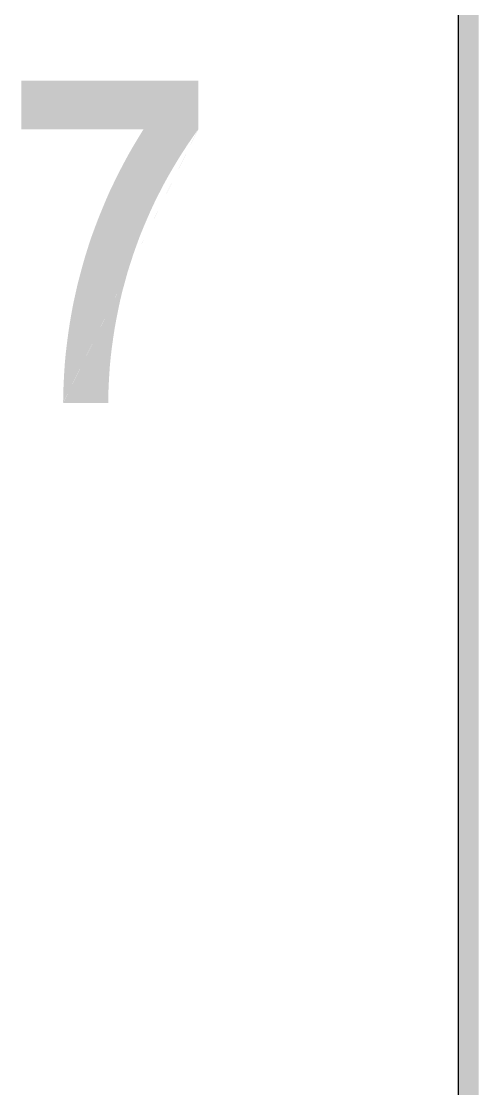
# Model space of a CAD drawing. Extents: x 171 to 1038, y -1303 to 275.
# Drawn here: x 171.4 to 194.1, y 184.5 to 237.5 of the extents above; entities that cross this region are included whole.
import ezdxf

# ---------------------------------------------------------------- set-up
doc = ezdxf.new("R2010")
doc.units = 0
doc.header["$LTSCALE"] = 12
doc.header["$MEASUREMENT"] = 0
doc.linetypes.add('CENTERX2', pattern=[101.6, 63.5, -12.7, 12.7, -12.7])
for name, color, linetype in [('L25', 1, 'CONTINUOUS'), ('L35', 3, 'CONTINUOUS'), ('TBLK25', 1, 'CONTINUOUS')]:
    doc.layers.add(name, color=color, linetype=linetype)

msp = doc.modelspace()

# ---------------------------------------------------------------- hatches: boundary and pattern name
at = {"layer": 'L25'}
h = msp.add_hatch(color=256, dxfattribs=at)
edge = h.paths.add_edge_path(flags=16)
edge.add_line((333.08, 141.06), (203.08, 141.06))
edge.add_arc((203.08, 150.06), 9, 180, 270, ccw=False)
edge.add_line((194.08, 150.06), (194.08, 265.06))
edge.add_arc((203.08, 265.06), 9, 90, 180, ccw=False)
edge.add_line((203.08, 274.06), (333.08, 274.06))
edge.add_arc((333.08, 265.06), 9, 0, 90, ccw=False)
edge.add_line((342.08, 265.06), (342.08, 150.06))
edge.add_arc((333.08, 150.06), 9, -90, 0, ccw=False)
edge = h.paths.add_edge_path()
edge.add_line((333.08, 140.06), (203.08, 140.06))
edge.add_arc((203.08, 150.06), 10, 180, 270, ccw=False)
edge.add_line((193.08, 150.06), (193.08, 265.06))
edge.add_arc((203.08, 265.06), 10, 90, 180, ccw=False)
edge.add_line((203.08, 275.06), (333.08, 275.06))
edge.add_arc((333.08, 265.06), 10, 0, 90, ccw=False)
edge.add_line((343.08, 265.06), (343.08, 150.06))
edge.add_arc((333.08, 150.06), 10, -90, 0, ccw=False)
at = {"layer": 'TBLK25', "linetype": 'CENTERX2'}
h = msp.add_hatch(color=256, dxfattribs=at)
h.paths.add_polyline_path([(175.679, 218.574), (175.672, 218.574)], flags=16)
edge = h.paths.add_edge_path()
edge.add_line((175.685, 219.042), (175.679, 218.574))
edge.add_line((173.44, 218.574), (175.679, 218.574))
edge.add_line((173.44, 218.574), (173.447, 219.068))
edge.add_line((173.447, 219.068), (173.466, 219.563))
edge.add_line((173.466, 219.563), (173.492, 220.057))
edge.add_line((173.492, 220.057), (173.525, 220.552))
edge.add_line((173.525, 220.552), (173.571, 221.046))
edge.add_line((173.571, 221.046), (173.629, 221.534))
edge.add_line((173.629, 221.534), (173.694, 222.029))
edge.add_line((173.694, 222.029), (173.766, 222.517))
edge.add_line((173.766, 222.517), (173.85, 223.005))
edge.add_line((173.85, 223.005), (173.941, 223.493))
edge.add_line((173.941, 223.493), (174.046, 223.974))
edge.add_line((174.046, 223.974), (174.156, 224.462))
edge.add_line((174.156, 224.462), (174.28, 224.937))
edge.add_line((174.28, 224.937), (174.41, 225.419))
edge.add_line((174.41, 225.419), (174.547, 225.894))
edge.add_line((174.547, 225.894), (174.696, 226.369))
edge.add_line((174.696, 226.369), (174.852, 226.837))
edge.add_line((174.852, 226.837), (175.021, 227.299))
edge.add_line((175.021, 227.299), (175.197, 227.761))
edge.add_line((175.197, 227.761), (175.386, 228.223))
edge.add_line((175.386, 228.223), (175.575, 228.678))
edge.add_line((175.575, 228.678), (175.776, 229.134))
edge.add_line((175.776, 229.134), (175.991, 229.576))
edge.add_line((175.991, 229.576), (176.212, 230.025))
edge.add_line((176.212, 230.025), (176.44, 230.461))
edge.add_line((176.44, 230.461), (176.674, 230.897))
edge.add_line((176.674, 230.897), (176.921, 231.327))
edge.add_line((176.921, 231.327), (177.175, 231.749))
edge.add_line((177.175, 231.749), (177.435, 232.172))
edge.add_line((177.435, 232.172), (171.365, 232.172))
edge.add_line((171.365, 232.172), (171.365, 234.573))
edge.add_line((171.365, 234.573), (180.155, 234.573))
edge.add_line((180.155, 234.573), (180.155, 232.172))
edge.add_line((180.155, 232.172), (179.882, 231.789))
edge.add_line((179.882, 231.789), (179.622, 231.405))
edge.add_line((179.622, 231.405), (179.361, 231.008))
edge.add_line((179.361, 231.008), (179.114, 230.611))
edge.add_line((179.114, 230.611), (178.873, 230.207))
edge.add_line((178.873, 230.207), (178.639, 229.804))
edge.add_line((178.639, 229.804), (178.411, 229.388))
edge.add_line((178.411, 229.388), (178.197, 228.971))
edge.add_line((178.197, 228.971), (177.988, 228.555))
edge.add_line((177.988, 228.555), (177.787, 228.125))
edge.add_line((177.787, 228.125), (177.598, 227.696))
edge.add_line((177.598, 227.696), (177.416, 227.267))
edge.add_line((177.416, 227.267), (177.24, 226.831))
edge.add_line((177.24, 226.831), (177.078, 226.388))
edge.add_line((177.078, 226.388), (176.921, 225.946))
edge.add_line((176.921, 225.946), (176.778, 225.503))
edge.add_line((176.778, 225.503), (176.635, 225.054))
edge.add_line((176.635, 225.054), (176.511, 224.599))
edge.add_line((176.511, 224.599), (176.388, 224.15))
edge.add_line((176.388, 224.15), (176.277, 223.694))
edge.add_line((176.277, 223.694), (176.18, 223.232))
edge.add_line((176.18, 223.232), (176.089, 222.771))
edge.add_line((176.089, 222.771), (176.004, 222.309))
edge.add_line((176.004, 222.309), (175.932, 221.847))
edge.add_line((175.932, 221.847), (175.867, 221.385))
edge.add_line((175.867, 221.385), (175.809, 220.916))
edge.add_line((175.809, 220.916), (175.763, 220.448))
edge.add_line((175.763, 220.448), (175.731, 219.979))
edge.add_line((175.731, 219.979), (175.705, 219.511))
edge.add_line((175.705, 219.511), (175.685, 219.042))
edge = h.paths.add_edge_path(flags=16)
edge.add_line((180.155, 232.172), (180.149, 232.172))
edge.add_line((173.44, 218.574), (173.434, 218.574))

# ---------------------------------------------------------------- linework, layer by layer
at = {"layer": 'L35'}
msp.add_lwpolyline([(333.08, 140.06), (203.08, 140.06, -0.414214), (193.08, 150.06), (193.08, 265.06, -0.414214), (203.08, 275.06), (333.08, 275.06, -0.414214), (343.08, 265.06), (343.08, 150.06, -0.414214)], format="xyb", close=True, dxfattribs=at)

doc.saveas('drawing.dxf')
